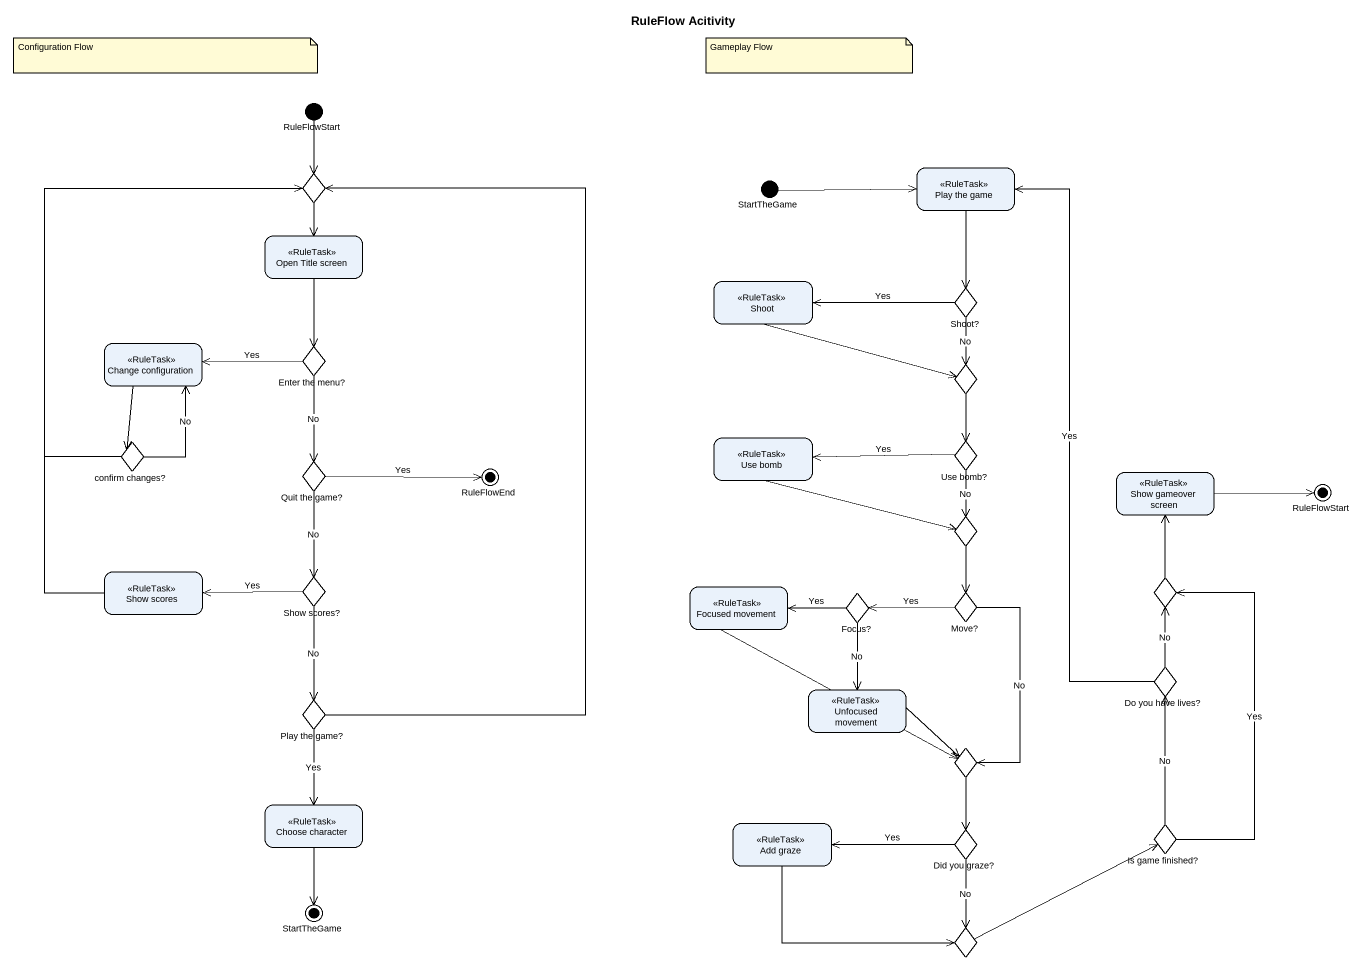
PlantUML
@startuml
title RuleFlow Acitivity
hide empty description
state RuleFlowStart <<start>>
state choice1 <<choice>>
state StartTheGame <<start>>
state "Play the game" as Play_the_game <<RuleTask>>
state "Open Title screen" as Open_Title_screen <<RuleTask>>
state Shoot <<RuleTask>>
state "Shoot?" as Shoot_2 <<choice>>
state "Change configuration" as Change_configuration <<RuleTask>>
state "Enter the menu?" as Enter_the_menu <<choice>>
state choice2 <<choice>>
state "confirm changes?" as confirm_changes <<choice>>
state "Use bomb" as Use_bomb <<RuleTask>>
state "Use bomb?" as Use_bomb_2 <<choice>>
state "Quit the game?" as Quit_the_game <<choice>>
state RuleFlowEnd <<end>>
state "Show gameover screen" as Show_gameover_screen <<RuleTask>>
state "RuleFlowStart" as RuleFlowStart_2 <<end>>
state choice3 <<choice>>
state "Show scores" as Show_scores <<RuleTask>>
state "Show scores?" as Show_scores_2 <<choice>>
state "Focused movement" as Focused_movement <<RuleTask>>
state "Focus?" as Focus <<choice>>
state "Move?" as Move <<choice>>
state choice4 <<choice>>
state "Do you have lives?" as Do_you_have_lives <<choice>>
state "Play the game?" as Play_the_game_2 <<choice>>
state "Unfocused movement" as Unfocused_movement <<RuleTask>>
state choice5 <<choice>>
state "Choose character" as Choose_character <<RuleTask>>
state "Add graze" as Add_graze <<RuleTask>>
state "Did you graze?" as Did_you_graze <<choice>>
state "Is game finished?" as Is_game_finished <<choice>>
state "StartTheGame" as StartTheGame_2 <<end>>
state choice6 <<choice>>
RuleFlowStart --> choice1
choice1 --> Open_Title_screen
StartTheGame -right-> Play_the_game
Play_the_game --> Shoot_2
Open_Title_screen --> Enter_the_menu
Shoot -right-> choice2
Shoot_2 -left-> Shoot : Yes
Shoot_2 --> choice2 : No
Change_configuration --> confirm_changes
Enter_the_menu -left-> Change_configuration : Yes
Enter_the_menu --> Quit_the_game : No
choice2 --> Use_bomb_2
confirm_changes -up-> choice1
confirm_changes -up-> Change_configuration : No
Use_bomb -right-> choice3
Use_bomb_2 -left-> Use_bomb : Yes
Use_bomb_2 --> choice3 : No
Quit_the_game -right-> RuleFlowEnd : Yes
Quit_the_game --> Show_scores_2 : No
Show_gameover_screen -right-> RuleFlowStart_2
choice3 --> Move
Show_scores -up-> choice1
Show_scores_2 -left-> Show_scores : Yes
Show_scores_2 --> Play_the_game_2 : No
Focused_movement --> choice5
Focus -left-> Focused_movement : Yes
Focus --> Unfocused_movement : No
Move -left-> Focus : Yes
Move --> choice5 : No
choice4 -up-> Show_gameover_screen
Do_you_have_lives -up-> Play_the_game : Yes
Do_you_have_lives -up-> choice4 : No
Play_the_game_2 -up-> choice1
Play_the_game_2 --> Choose_character : Yes
Unfocused_movement -right-> choice5
choice5 --> Did_you_graze
Choose_character --> StartTheGame_2
Add_graze -right-> choice6
Did_you_graze -left-> Add_graze : Yes
Did_you_graze --> choice6 : No
Is_game_finished -up-> choice4 : Yes
Is_game_finished -up-> Do_you_have_lives : No
choice6 -right-> Is_game_finished
note as N1
  Configuration Flow
end note
note as N2
  Gameplay Flow
end note
@enduml
